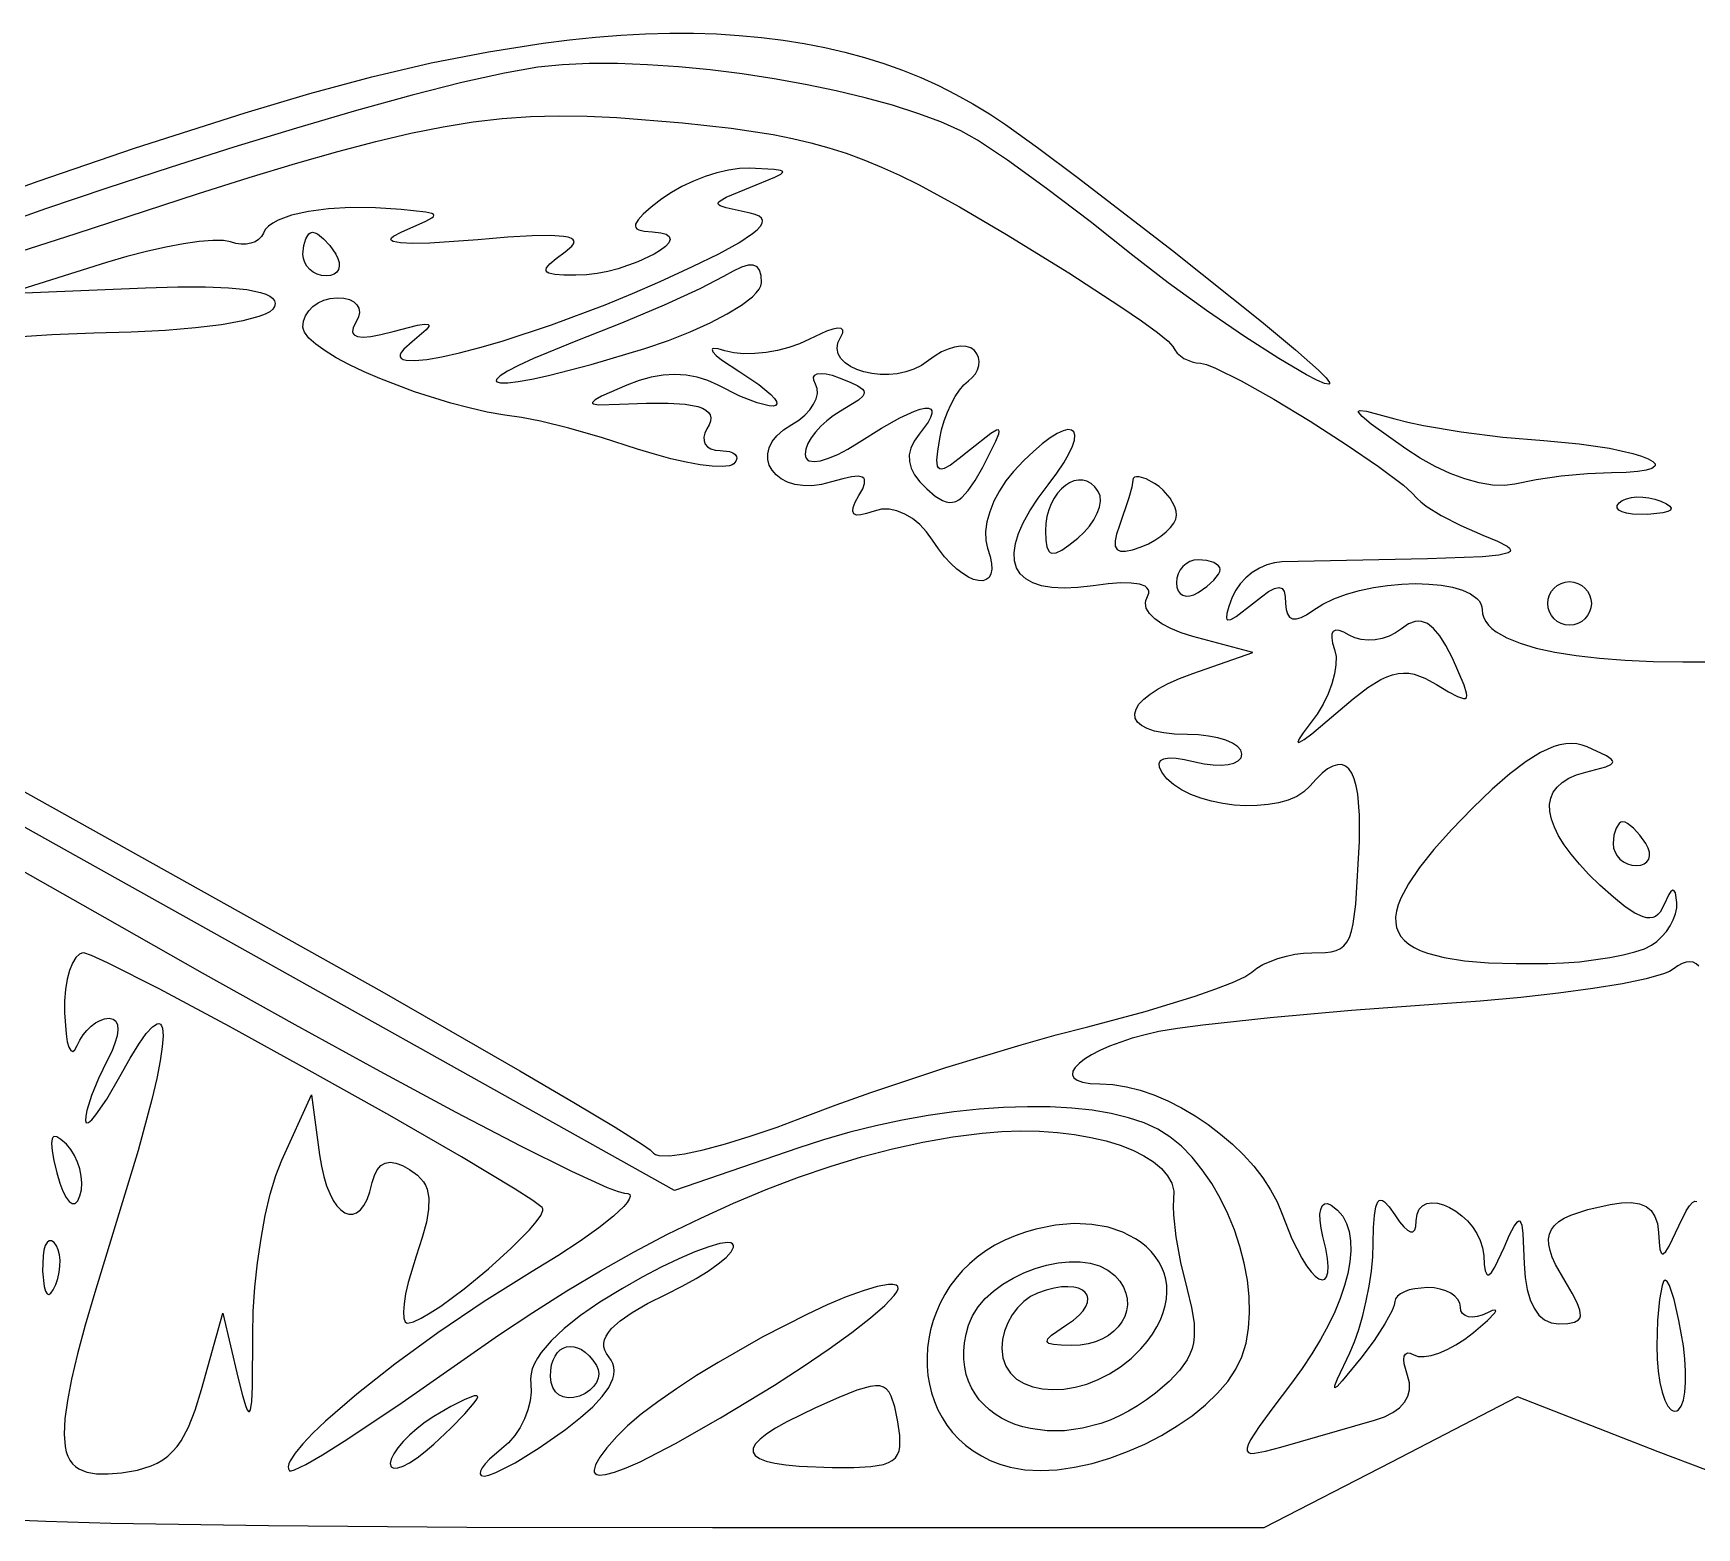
# Model space of a CAD drawing. Header units: millimetres. Extents: x 0.03 to 7.19, y 1.13 to 4.15.
# Drawn here: x 2.83 to 3.677, y 3.279 to 4.039 of the extents above; entities that cross this region are included whole.
import ezdxf

# ---------------------------------------------------------------- set-up
doc = ezdxf.new("R2010")
doc.units = ezdxf.units.MM

msp = doc.modelspace()

# ---------------------------------------------------------------- linework, layer by layer
at = {"flags": 128}
for points in [[(2.810883, 3.956128), (2.832756, 3.96403), (2.881762, 3.980732), (2.938143, 3.998788), (2.97101, 4.008581), (3.002569, 4.01702), (3.032852, 4.024106), (3.061891, 4.029837), (3.089719, 4.034215), (3.103188, 4.035895), (3.116367, 4.037237), (3.129259, 4.038239), (3.141867, 4.038903), (3.154197, 4.039228), (3.166252, 4.039214), (3.178037, 4.03886), (3.189554, 4.038167), (3.200808, 4.037135), (3.211804, 4.035764), (3.222545, 4.034053), (3.233035, 4.032003), (3.243278, 4.029613), (3.253278, 4.026884), (3.263039, 4.023815), (3.272566, 4.020406), (3.281861, 4.016658), (3.29093, 4.012569), (3.299776, 4.008141), (3.308404, 4.003373), (3.316816, 3.998264), (3.325018, 3.992816), (3.341367, 3.981066), (3.362103, 3.965565), (3.40999, 3.928597), (3.45519, 3.8925), (3.472566, 3.878085), (3.484212, 3.867858), (3.488143, 3.863903), (3.489833, 3.861536), (3.489901, 3.860909), (3.489483, 3.860632), (3.487289, 3.86107), (3.483454, 3.862726), (3.478174, 3.865477), (3.464079, 3.873774), (3.446598, 3.884978), (3.427324, 3.898104), (3.40785, 3.912169), (3.389768, 3.926191), (3.368067, 3.94337), (3.345942, 3.960165), (3.325983, 3.97465), (3.310782, 3.984899), (3.302283, 3.989593), (3.292115, 3.994124), (3.280477, 3.998461), (3.267572, 4.00257), (3.253601, 4.006417), (3.238766, 4.00997), (3.223266, 4.013194), (3.207304, 4.016057), (3.191082, 4.018526), (3.1748, 4.020566), (3.158659, 4.022145), (3.142862, 4.023229), (3.127609, 4.023786), (3.113102, 4.023781), (3.099541, 4.023182), (3.087129, 4.021955), (3.070074, 4.019006), (3.048455, 4.014167), (3.023071, 4.007705), (2.994725, 3.999887), (2.964218, 3.990981), (2.932351, 3.981255), (2.899925, 3.970976), (2.867742, 3.960411), (2.836602, 3.949829), (2.807308, 3.939497)], [(2.80019, 3.920742), (2.852087, 3.937413), (2.913831, 3.957498), (2.940135, 3.965761), (2.963823, 3.972917), (2.985214, 3.979023), (3.00463, 3.984138), (3.02239, 3.98832), (3.038817, 3.991628), (3.054229, 3.994121), (3.068949, 3.995856), (3.083296, 3.996892), (3.097591, 3.997288), (3.112156, 3.997102), (3.12731, 3.996392), (3.160671, 3.993635), (3.185425, 3.990886), (3.206849, 3.987633), (3.216648, 3.985702), (3.226016, 3.983507), (3.235087, 3.981001), (3.243995, 3.978139), (3.252875, 3.974874), (3.26186, 3.97116), (3.271084, 3.966951), (3.280681, 3.962202), (3.301529, 3.950895), (3.325476, 3.936872), (3.357203, 3.917345), (3.38374, 3.900076), (3.394194, 3.892874), (3.402308, 3.886938), (3.407736, 3.882503), (3.410129, 3.879802), (3.411088, 3.878092), (3.412393, 3.876497), (3.415811, 3.87379), (3.41992, 3.87196), (3.422088, 3.871462), (3.424254, 3.871288), (3.427233, 3.870659), (3.431812, 3.868868), (3.444846, 3.862375), (3.461508, 3.852964), (3.479949, 3.841788), (3.498319, 3.83), (3.51477, 3.818753), (3.527452, 3.809201), (3.531803, 3.805421), (3.534518, 3.802497), (3.53626, 3.800694), (3.538969, 3.798588), (3.546737, 3.793769), (3.556729, 3.788651), (3.567851, 3.783844), (3.575423, 3.7807), (3.580217, 3.778191), (3.581512, 3.777149), (3.582039, 3.776235), (3.581775, 3.775438), (3.580695, 3.774748), (3.57599, 3.773647), (3.56773, 3.77285), (3.539768, 3.77183), (3.465657, 3.770191), (3.461797, 3.769748), (3.45793, 3.768646), (3.454162, 3.766957), (3.450594, 3.764755), (3.447332, 3.762114), (3.444477, 3.759107), (3.442134, 3.755807), (3.440407, 3.752288), (3.438665, 3.747487), (3.437668, 3.743975), (3.437474, 3.741733), (3.437696, 3.741081), (3.438141, 3.74074), (3.43973, 3.740976), (3.442299, 3.742421), (3.450615, 3.748858), (3.455187, 3.752506), (3.458909, 3.755117), (3.461856, 3.756692), (3.464101, 3.757233), (3.465719, 3.756739), (3.466783, 3.755213), (3.467367, 3.752655), (3.467546, 3.749066), (3.467766, 3.746011), (3.468425, 3.7437), (3.46952, 3.742133), (3.471048, 3.741313), (3.473006, 3.741238), (3.475391, 3.74191), (3.478202, 3.743329), (3.481435, 3.745497), (3.486421, 3.748672), (3.492137, 3.751429), (3.498438, 3.753766), (3.505179, 3.755682), (3.512214, 3.757178), (3.519399, 3.758253), (3.526588, 3.758907), (3.533636, 3.759139), (3.540399, 3.758949), (3.54673, 3.758336), (3.552486, 3.7573), (3.557521, 3.75584), (3.561689, 3.753957), (3.564846, 3.75165), (3.566, 3.750337), (3.566847, 3.748918), (3.567368, 3.747392), (3.567546, 3.74576), (3.56775, 3.743717), (3.568356, 3.741748), (3.569359, 3.739855), (3.570751, 3.738039), (3.572525, 3.7363), (3.574674, 3.73464), (3.580072, 3.73156), (3.586887, 3.728805), (3.595067, 3.726384), (3.604554, 3.724304), (3.615294, 3.722573), (3.627232, 3.721198), (3.640313, 3.720186), (3.65448, 3.719545), (3.669681, 3.719284), (3.685858, 3.719409)], [(2.724248, 3.709772), (2.923101, 3.598983), (3.007719, 3.551524), (3.077945, 3.511274), (3.105377, 3.495181), (3.126469, 3.482483), (3.140306, 3.473712), (3.14422, 3.470965), (3.145976, 3.469399), (3.146977, 3.468602), (3.148673, 3.468111), (3.153989, 3.468006), (3.161608, 3.469009), (3.171212, 3.471043), (3.182486, 3.474033), (3.195113, 3.477901), (3.208775, 3.482572), (3.223157, 3.487969), (3.238897, 3.493923), (3.256454, 3.500183), (3.29466, 3.51287), (3.333059, 3.524533), (3.350857, 3.529514), (3.366935, 3.533677), (3.396046, 3.541406), (3.421473, 3.549214), (3.431949, 3.552863), (3.440478, 3.556191), (3.446717, 3.559083), (3.450324, 3.561427), (3.452852, 3.563406), (3.456, 3.565253), (3.459642, 3.566928), (3.463653, 3.568389), (3.467908, 3.569596), (3.472281, 3.570509), (3.476646, 3.571087), (3.480879, 3.571288), (3.48788, 3.571483), (3.490749, 3.571838), (3.493239, 3.572462), (3.495382, 3.57343), (3.497208, 3.574816), (3.498751, 3.576693), (3.500041, 3.579135), (3.501109, 3.582217), (3.501988, 3.586013), (3.503303, 3.596038), (3.505046, 3.627899), (3.505153, 3.641362), (3.504289, 3.652029), (3.503499, 3.656306), (3.502474, 3.659876), (3.501216, 3.662735), (3.499728, 3.664882), (3.498012, 3.666313), (3.496072, 3.667025), (3.493908, 3.667015), (3.491524, 3.666282), (3.488923, 3.664822), (3.486106, 3.662632), (3.483077, 3.65971), (3.479837, 3.656052), (3.476881, 3.653231), (3.473177, 3.650894), (3.468838, 3.649033), (3.463971, 3.647635), (3.458688, 3.646692), (3.453099, 3.646191), (3.447313, 3.646123), (3.44144, 3.646477), (3.43559, 3.647243), (3.429874, 3.64841), (3.424401, 3.649968), (3.419281, 3.651906), (3.414624, 3.654213), (3.41054, 3.656879), (3.40714, 3.659894), (3.404532, 3.663247), (3.403355, 3.665712), (3.403162, 3.667677), (3.40393, 3.669133), (3.405634, 3.670073), (3.408252, 3.67049), (3.41176, 3.670375), (3.416135, 3.669723), (3.421351, 3.668524), (3.426166, 3.667472), (3.430658, 3.666887), (3.434729, 3.666754), (3.43828, 3.667057), (3.441214, 3.667782), (3.443431, 3.668913), (3.444834, 3.670434), (3.445324, 3.67233), (3.444757, 3.674354), (3.443132, 3.676241), (3.440563, 3.677951), (3.437164, 3.679443), (3.433049, 3.680674), (3.428331, 3.681605), (3.423126, 3.682194), (3.417546, 3.682399), (3.411067, 3.682602), (3.405489, 3.683187), (3.400809, 3.684123), (3.397023, 3.685377), (3.394129, 3.686916), (3.392123, 3.688709), (3.391004, 3.690723), (3.390768, 3.692925), (3.391412, 3.695284), (3.392933, 3.697766), (3.395329, 3.700339), (3.398597, 3.702972), (3.402733, 3.70563), (3.407734, 3.708283), (3.413599, 3.710897), (3.420324, 3.713441), (3.450879, 3.724108), (3.420393, 3.732219), (3.414414, 3.73408), (3.409115, 3.736266), (3.404591, 3.738698), (3.40094, 3.741295), (3.398256, 3.743978), (3.396637, 3.746668), (3.396178, 3.749284), (3.396414, 3.750539), (3.396976, 3.751747), (3.397979, 3.754229), (3.39798, 3.755295), (3.397653, 3.756244), (3.397002, 3.757074), (3.39603, 3.757784), (3.393141, 3.758842), (3.389017, 3.759409), (3.383689, 3.759479), (3.377188, 3.759043), (3.369546, 3.758094), (3.361762, 3.7572), (3.354801, 3.756911), (3.348666, 3.757215), (3.343365, 3.7581), (3.338903, 3.759552), (3.335284, 3.76156), (3.332515, 3.764111), (3.330601, 3.767193), (3.329548, 3.770793), (3.329361, 3.774899), (3.330046, 3.779499), (3.331608, 3.78458), (3.334053, 3.79013), (3.337387, 3.796136), (3.341614, 3.802587), (3.34674, 3.809469), (3.351171, 3.815374), (3.35468, 3.820616), (3.357309, 3.82518), (3.359094, 3.829052), (3.360077, 3.832216), (3.360295, 3.834659), (3.359788, 3.836365), (3.358594, 3.837319), (3.356754, 3.837508), (3.354305, 3.836916), (3.351288, 3.835529), (3.34774, 3.833332), (3.343702, 3.83031), (3.339212, 3.826449), (3.334309, 3.821733), (3.329032, 3.816149), (3.325199, 3.811418), (3.321882, 3.806331), (3.319136, 3.801047), (3.317013, 3.795726), (3.315568, 3.790527), (3.314854, 3.78561), (3.314926, 3.781135), (3.315837, 3.77726), (3.317235, 3.773023), (3.317962, 3.76942), (3.318073, 3.766444), (3.317621, 3.764087), (3.316661, 3.762341), (3.315246, 3.7612), (3.313429, 3.760654), (3.311265, 3.760696), (3.308806, 3.761319), (3.306108, 3.762515), (3.303223, 3.764276), (3.300205, 3.766594), (3.297108, 3.769463), (3.293985, 3.772873), (3.290891, 3.776817), (3.287879, 3.781288), (3.284828, 3.785533), (3.281388, 3.789193), (3.277658, 3.792218), (3.27374, 3.794557), (3.269734, 3.796162), (3.265738, 3.796982), (3.261855, 3.796966), (3.258185, 3.796066), (3.254347, 3.794756), (3.251341, 3.794089), (3.249161, 3.794072), (3.247801, 3.79471), (3.247255, 3.796009), (3.247519, 3.797974), (3.248585, 3.800612), (3.250449, 3.803927), (3.252384, 3.807435), (3.253337, 3.810157), (3.253272, 3.81211), (3.252848, 3.812804), (3.252157, 3.813311), (3.249959, 3.813775), (3.246644, 3.813519), (3.242179, 3.81256), (3.236532, 3.810913), (3.23131, 3.809589), (3.226409, 3.808982), (3.221872, 3.809027), (3.217744, 3.809662), (3.214069, 3.810822), (3.210891, 3.812445), (3.208255, 3.814465), (3.206206, 3.816821), (3.204786, 3.819448), (3.204041, 3.822283), (3.204014, 3.825262), (3.204751, 3.828321), (3.206294, 3.831398), (3.20869, 3.834428), (3.211981, 3.837348), (3.216212, 3.840094), (3.219791, 3.842383), (3.222878, 3.844924), (3.225425, 3.847632), (3.227381, 3.850424), (3.228697, 3.853214), (3.229324, 3.855918), (3.229211, 3.858452), (3.22831, 3.860733), (3.227403, 3.862662), (3.227286, 3.864181), (3.227909, 3.865277), (3.229223, 3.865936), (3.231179, 3.866145), (3.233728, 3.865891), (3.23682, 3.865161), (3.240407, 3.863941), (3.245938, 3.861728), (3.2499, 3.859832), (3.252297, 3.858107), (3.252911, 3.857262), (3.253134, 3.856405), (3.252969, 3.855515), (3.252416, 3.854576), (3.250147, 3.852474), (3.240976, 3.846858), (3.237385, 3.844607), (3.234035, 3.84204), (3.230999, 3.839246), (3.228351, 3.836314), (3.226164, 3.833335), (3.224512, 3.830399), (3.223466, 3.827594), (3.223101, 3.82501), (3.223238, 3.823859), (3.22364, 3.822925), (3.224295, 3.822205), (3.225191, 3.821696), (3.227661, 3.821302), (3.230956, 3.821722), (3.234979, 3.822936), (3.239637, 3.824921), (3.244834, 3.827656), (3.250476, 3.831122), (3.261831, 3.838235), (3.271276, 3.843493), (3.278689, 3.84688), (3.281598, 3.847866), (3.283954, 3.848378), (3.285743, 3.848415), (3.286949, 3.847973), (3.287559, 3.847052), (3.287556, 3.845649), (3.286927, 3.843762), (3.285656, 3.841389), (3.281129, 3.835177), (3.278581, 3.831597), (3.276887, 3.828107), (3.276052, 3.824677), (3.276081, 3.821276), (3.276976, 3.817873), (3.278742, 3.814437), (3.281385, 3.810937), (3.284907, 3.807344), (3.289222, 3.803727), (3.293026, 3.801426), (3.294782, 3.800786), (3.296466, 3.800497), (3.298097, 3.800565), (3.299692, 3.800998), (3.30127, 3.801803), (3.302849, 3.802987), (3.306087, 3.806521), (3.309552, 3.811658), (3.313393, 3.818455), (3.320162, 3.831714), (3.321611, 3.835387), (3.321826, 3.83652), (3.321693, 3.837198), (3.321205, 3.83743), (3.320355, 3.837227), (3.317539, 3.835556), (3.307254, 3.827441), (3.301428, 3.822749), (3.29696, 3.819506), (3.293722, 3.817757), (3.292525, 3.817457), (3.291587, 3.817547), (3.290894, 3.818033), (3.29043, 3.818921), (3.290121, 3.821923), (3.290536, 3.8266), (3.291546, 3.832997), (3.292526, 3.837497), (3.293865, 3.842), (3.295503, 3.846386), (3.297381, 3.850535), (3.299439, 3.854325), (3.301618, 3.857637), (3.303859, 3.86035), (3.306101, 3.862344), (3.308114, 3.864054), (3.309684, 3.865957), (3.310801, 3.867986), (3.311452, 3.87008), (3.311625, 3.872173), (3.311308, 3.874203), (3.31049, 3.876105), (3.309157, 3.877816), (3.307283, 3.87911), (3.304922, 3.879808), (3.30217, 3.879931), (3.299122, 3.879502), (3.295874, 3.87854), (3.29252, 3.877068), (3.289157, 3.875106), (3.285879, 3.872677), (3.282338, 3.8702), (3.278438, 3.868275), (3.274276, 3.866878), (3.269952, 3.865982), (3.265563, 3.865559), (3.261208, 3.865585), (3.256986, 3.866031), (3.252994, 3.866873), (3.249331, 3.868084), (3.246096, 3.869637), (3.243386, 3.871505), (3.241301, 3.873663), (3.239938, 3.876085), (3.239397, 3.878743), (3.239775, 3.881611), (3.241171, 3.884663), (3.242175, 3.886761), (3.24223, 3.888212), (3.241383, 3.88902), (3.239679, 3.889189), (3.237167, 3.888722), (3.233891, 3.887622), (3.22524, 3.883538), (3.220256, 3.881221), (3.214807, 3.879308), (3.209069, 3.877821), (3.203219, 3.876786), (3.197435, 3.876228), (3.191893, 3.876169), (3.186769, 3.876635), (3.18224, 3.877649), (3.178739, 3.878564), (3.176569, 3.878745), (3.175973, 3.878574), (3.175699, 3.878235), (3.176098, 3.87708), (3.177735, 3.875323), (3.18058, 3.873009), (3.189768, 3.866885), (3.199448, 3.860472), (3.2056, 3.855422), (3.207411, 3.853444), (3.208408, 3.85185), (3.208617, 3.850653), (3.208058, 3.849868), (3.206756, 3.849509), (3.204733, 3.849591), (3.198618, 3.851132), (3.189897, 3.854604), (3.178754, 3.860122), (3.173543, 3.862516), (3.168135, 3.86423), (3.162543, 3.865265), (3.15678, 3.865618), (3.150857, 3.865291), (3.144787, 3.864282), (3.138582, 3.862591), (3.132254, 3.860219), (3.119522, 3.854541), (3.116178, 3.852683), (3.114815, 3.851387), (3.114868, 3.850928), (3.115407, 3.850584), (3.117928, 3.850205), (3.128657, 3.850441), (3.142262, 3.850974), (3.153347, 3.85097), (3.162024, 3.850399), (3.1684, 3.849229), (3.17076, 3.84841), (3.172586, 3.84743), (3.173892, 3.846286), (3.174692, 3.844972), (3.174999, 3.843486), (3.174827, 3.841824), (3.17419, 3.839981), (3.173101, 3.837955), (3.171999, 3.835723), (3.171508, 3.833641), (3.171599, 3.831754), (3.172247, 3.830108), (3.173424, 3.828748), (3.175101, 3.82772), (3.177253, 3.827071), (3.179851, 3.826844), (3.18461, 3.826318), (3.186306, 3.825701), (3.187508, 3.824885), (3.188187, 3.823898), (3.188316, 3.822766), (3.187866, 3.821516), (3.18681, 3.820177), (3.185911, 3.819571), (3.184605, 3.819127), (3.180875, 3.818706), (3.17582, 3.818884), (3.169643, 3.819628), (3.162544, 3.82091), (3.154724, 3.822697), (3.146384, 3.824958), (3.137726, 3.827663), (3.119948, 3.8333), (3.102884, 3.838193), (3.088474, 3.841817), (3.078657, 3.843649), (3.070202, 3.844815), (3.061326, 3.846466), (3.052162, 3.848549), (3.042845, 3.851008), (3.024281, 3.856832), (3.0067, 3.863497), (2.998612, 3.867006), (2.99117, 3.87056), (2.984507, 3.874102), (2.978757, 3.877579), (2.974052, 3.880934), (2.970526, 3.884113), (2.968313, 3.887059), (2.96774, 3.888428), (2.967546, 3.889719), (2.967899, 3.892712), (2.968912, 3.895504), (2.970514, 3.898035), (2.972633, 3.900243), (2.975198, 3.902067), (2.97814, 3.903445), (2.981386, 3.904317), (2.984865, 3.904622), (2.988283, 3.904379), (2.991138, 3.903681), (2.993398, 3.90257), (2.995028, 3.901089), (2.995996, 3.89928), (2.996268, 3.897186), (2.995809, 3.894851), (2.994587, 3.892316), (2.993171, 3.8895), (2.992812, 3.887321), (2.993033, 3.886469), (2.993521, 3.885776), (2.995304, 3.884865), (2.998172, 3.884583), (3.002132, 3.884929), (3.007194, 3.885901), (3.013365, 3.887497), (3.025801, 3.890671), (3.029395, 3.891201), (3.031306, 3.89099), (3.031646, 3.890597), (3.031583, 3.89001), (3.030275, 3.888235), (3.023101, 3.882191), (3.018873, 3.878469), (3.017675, 3.876965), (3.017058, 3.875693), (3.017002, 3.874646), (3.017486, 3.873821), (3.018487, 3.87321), (3.019985, 3.872811), (3.024384, 3.872621), (3.030513, 3.873212), (3.038199, 3.87454), (3.047273, 3.876564), (3.057563, 3.879243), (3.068898, 3.882536), (3.094017, 3.890794), (3.121264, 3.901008), (3.135257, 3.906744), (3.149268, 3.912844), (3.165824, 3.920468), (3.179129, 3.927038), (3.189261, 3.932614), (3.196299, 3.937255), (3.198683, 3.939244), (3.200324, 3.941022), (3.20123, 3.942596), (3.201413, 3.943975), (3.200881, 3.945164), (3.199645, 3.946173), (3.197716, 3.947008), (3.195101, 3.947677), (3.182824, 3.950342), (3.179762, 3.951456), (3.179001, 3.952024), (3.178754, 3.952625), (3.179022, 3.953278), (3.179804, 3.954001), (3.182914, 3.955736), (3.195324, 3.960885), (3.207641, 3.96596), (3.210699, 3.967559), (3.211448, 3.968171), (3.211678, 3.968677), (3.211386, 3.96909), (3.210571, 3.969423), (3.20737, 3.969905), (3.194657, 3.97051), (3.189625, 3.970334), (3.18408, 3.969525), (3.178202, 3.968148), (3.172174, 3.966266), (3.166179, 3.963943), (3.160399, 3.961243), (3.155016, 3.95823), (3.150212, 3.954969), (3.144746, 3.950681), (3.140701, 3.947133), (3.138059, 3.944268), (3.136804, 3.942026), (3.136692, 3.941121), (3.13692, 3.94035), (3.137487, 3.939706), (3.13839, 3.939182), (3.141197, 3.938463), (3.145324, 3.938135), (3.149549, 3.93775), (3.152385, 3.936948), (3.153939, 3.935789), (3.154319, 3.934336), (3.153633, 3.932648), (3.151987, 3.930786), (3.14949, 3.928813), (3.146249, 3.926788), (3.137964, 3.922829), (3.127993, 3.919397), (3.122645, 3.918031), (3.117197, 3.91698), (3.111758, 3.916305), (3.106435, 3.916066), (3.100236, 3.916165), (3.095678, 3.916513), (3.092727, 3.917182), (3.091844, 3.91766), (3.09135, 3.918247), (3.09124, 3.91895), (3.09151, 3.91978), (3.093175, 3.921855), (3.096309, 3.924546), (3.100879, 3.927927), (3.104349, 3.930878), (3.105208, 3.932108), (3.105464, 3.933177), (3.105104, 3.934088), (3.104113, 3.934842), (3.102477, 3.935441), (3.100183, 3.935887), (3.093562, 3.936329), (3.084139, 3.936183), (3.0718, 3.935465), (3.056435, 3.934191), (3.032022, 3.932464), (3.023378, 3.932285), (3.017167, 3.932556), (3.013434, 3.933273), (3.012511, 3.933798), (3.012224, 3.934433), (3.012578, 3.935178), (3.013579, 3.936032), (3.017546, 3.938066), (3.030046, 3.94355), (3.033171, 3.945303), (3.033952, 3.945991), (3.034212, 3.946576), (3.033952, 3.947075), (3.033171, 3.947504), (3.030046, 3.948222), (3.017546, 3.949566), (3.004381, 3.950417), (2.991969, 3.950508), (2.980562, 3.949884), (2.97041, 3.948585), (2.961765, 3.946656), (2.954878, 3.944138), (2.952172, 3.942672), (2.949999, 3.941076), (2.948391, 3.939353), (2.947379, 3.93751), (2.946405, 3.935721), (2.944978, 3.934251), (2.943165, 3.933117), (2.941035, 3.932339), (2.938657, 3.931933), (2.936098, 3.931919), (2.933427, 3.932313), (2.930712, 3.933135), (2.927045, 3.933826), (2.921651, 3.933852), (2.914791, 3.933258), (2.906723, 3.932087), (2.897705, 3.930382), (2.887998, 3.928186), (2.877858, 3.925543), (2.867546, 3.922497), (2.817546, 3.906816), (2.887379, 3.909677), (2.903859, 3.910166), (2.917937, 3.910184), (2.929635, 3.909727), (2.938971, 3.908793), (2.945967, 3.90738), (2.948594, 3.906492), (2.950643, 3.905484), (2.952117, 3.904354), (2.953019, 3.903102), (2.953351, 3.901729), (2.953115, 3.900233), (2.952258, 3.898866), (2.950631, 3.89755), (2.948259, 3.896287), (2.945167, 3.895083), (2.936924, 3.892864), (2.926103, 3.890922), (2.912905, 3.889288), (2.897531, 3.887992), (2.880182, 3.887066), (2.86106, 3.886538), (2.839806, 3.88584), (2.819031, 3.884452)], [(2.967546, 3.926844), (2.967931, 3.931158), (2.96898, 3.934691), (2.970534, 3.937078), (2.971451, 3.937728), (2.972435, 3.937955), (2.973559, 3.937728), (2.97488, 3.937078), (2.977917, 3.934691), (2.981157, 3.931158), (2.984212, 3.926844), (2.985352, 3.924612), (2.98595, 3.92253), (2.986028, 3.920643), (2.985605, 3.918997), (2.984701, 3.917637), (2.983337, 3.916609), (2.981534, 3.915959), (2.97931, 3.915733), (2.976946, 3.915959), (2.974741, 3.916609), (2.972743, 3.917637), (2.971001, 3.918997), (2.969561, 3.920643), (2.968474, 3.92253), (2.967786, 3.924612), (2.967546, 3.926844)], [(3.14156, 3.878872), (3.153476, 3.882926), (3.164592, 3.88729), (3.174666, 3.891827), (3.183454, 3.896399), (3.190712, 3.90087), (3.196198, 3.905102), (3.198201, 3.907086), (3.199668, 3.908958), (3.200571, 3.910703), (3.200879, 3.912302), (3.200642, 3.915967), (3.199892, 3.918676), (3.198572, 3.92044), (3.196626, 3.921266), (3.193996, 3.921164), (3.190625, 3.920144), (3.186457, 3.918215), (3.181435, 3.915385), (3.169501, 3.909188), (3.151383, 3.900918), (3.12954, 3.891657), (3.106435, 3.882483), (3.084846, 3.873707), (3.077187, 3.870175), (3.071544, 3.867221), (3.067865, 3.864851), (3.066096, 3.86307), (3.06591, 3.862402), (3.066182, 3.861883), (3.06807, 3.861297), (3.071706, 3.861316), (3.077035, 3.861946), (3.084005, 3.863194), (3.09256, 3.865063), (3.114212, 3.87069), (3.14156, 3.878872)], [(3.528657, 3.827677), (3.511123, 3.840357), (3.506519, 3.844136), (3.504624, 3.846396), (3.504676, 3.847), (3.505385, 3.847277), (3.508753, 3.846919), (3.523101, 3.843052), (3.52966, 3.841353), (3.537672, 3.839652), (3.556811, 3.836425), (3.578037, 3.833738), (3.598865, 3.831955), (3.616976, 3.830356), (3.632251, 3.828101), (3.644135, 3.825454), (3.648632, 3.824066), (3.652074, 3.822679), (3.65439, 3.821326), (3.655512, 3.82004), (3.655604, 3.819432), (3.655371, 3.818854), (3.653896, 3.817801), (3.65102, 3.816914), (3.646671, 3.816226), (3.640782, 3.81577), (3.633282, 3.81558), (3.621105, 3.815075), (3.607794, 3.813813), (3.59496, 3.811982), (3.584212, 3.809774), (3.57897, 3.809069), (3.57286, 3.809327), (3.566073, 3.810489), (3.558799, 3.812491), (3.55123, 3.815273), (3.543556, 3.818772), (3.535968, 3.822928), (3.528657, 3.827677)], [(3.372199, 3.806066), (3.370453, 3.808405), (3.368528, 3.810123), (3.366464, 3.811251), (3.364302, 3.81182), (3.362082, 3.811859), (3.359844, 3.811398), (3.357628, 3.810467), (3.355475, 3.809097), (3.353424, 3.807318), (3.351516, 3.80516), (3.349792, 3.802653), (3.34829, 3.799828), (3.347053, 3.796714), (3.346119, 3.793341), (3.345529, 3.78974), (3.345324, 3.785941), (3.345482, 3.781271), (3.346016, 3.777843), (3.347009, 3.775638), (3.347705, 3.774988), (3.348548, 3.774637), (3.350717, 3.774822), (3.353603, 3.776173), (3.35729, 3.778673), (3.361865, 3.782302), (3.365061, 3.785262), (3.367798, 3.788419), (3.370033, 3.791678), (3.371725, 3.794939), (3.372829, 3.798106), (3.373305, 3.801081), (3.373109, 3.803767), (3.372199, 3.806066)], [(3.41199, 3.794038), (3.411763, 3.79604), (3.411113, 3.798179), (3.408726, 3.802602), (3.405193, 3.806778), (3.403111, 3.808608), (3.400879, 3.810177), (3.396565, 3.812424), (3.393032, 3.813467), (3.391672, 3.813522), (3.390645, 3.813257), (3.389995, 3.812667), (3.389768, 3.811747), (3.389232, 3.808289), (3.387773, 3.802797), (3.382976, 3.788733), (3.381488, 3.78434), (3.380771, 3.780866), (3.38085, 3.778285), (3.381751, 3.776571), (3.383499, 3.775701), (3.386121, 3.775649), (3.389642, 3.77639), (3.394087, 3.777899), (3.397684, 3.779468), (3.401039, 3.781298), (3.404079, 3.783322), (3.406732, 3.785474), (3.408922, 3.787688), (3.410578, 3.789897), (3.411625, 3.792036), (3.41199, 3.794038)], [(3.637212, 3.800219), (3.638859, 3.801449), (3.640971, 3.802365), (3.643461, 3.802965), (3.64624, 3.803245), (3.649223, 3.803201), (3.652322, 3.80283), (3.655449, 3.802129), (3.658518, 3.801094), (3.661304, 3.79981), (3.663026, 3.798626), (3.663698, 3.797554), (3.663334, 3.796609), (3.661948, 3.795806), (3.659553, 3.795158), (3.651796, 3.794385), (3.644058, 3.794572), (3.641062, 3.795043), (3.638728, 3.795734), (3.637116, 3.796621), (3.636286, 3.79768), (3.636298, 3.798887), (3.637212, 3.800219)], [(3.434212, 3.766385), (3.433986, 3.76737), (3.433336, 3.768288), (3.430949, 3.769847), (3.427416, 3.770901), (3.423101, 3.771288), (3.420869, 3.771048), (3.418787, 3.77036), (3.4169, 3.769273), (3.415254, 3.767833), (3.413895, 3.766091), (3.412867, 3.764093), (3.412217, 3.761888), (3.41199, 3.759524), (3.412217, 3.7573), (3.412867, 3.755497), (3.413895, 3.754133), (3.415254, 3.753229), (3.4169, 3.752806), (3.418787, 3.752884), (3.420869, 3.753482), (3.423101, 3.754622), (3.427416, 3.757674), (3.430949, 3.76091), (3.433336, 3.763942), (3.433986, 3.765261), (3.434212, 3.766385)], [(3.600879, 3.749066), (3.601106, 3.751298), (3.601756, 3.75338), (3.602783, 3.755267), (3.604143, 3.756913), (3.605789, 3.758273), (3.607676, 3.7593), (3.609758, 3.75995), (3.61199, 3.760177), (3.614222, 3.75995), (3.616304, 3.7593), (3.618191, 3.758273), (3.619837, 3.756913), (3.621197, 3.755267), (3.622225, 3.75338), (3.622875, 3.751298), (3.623101, 3.749066), (3.622875, 3.746834), (3.622225, 3.744752), (3.621197, 3.742865), (3.619837, 3.741219), (3.618191, 3.739859), (3.616304, 3.738832), (3.614222, 3.738182), (3.61199, 3.737955), (3.609758, 3.738182), (3.607676, 3.738832), (3.605789, 3.739859), (3.604143, 3.741219), (3.602783, 3.742865), (3.601756, 3.744752), (3.601106, 3.746834), (3.600879, 3.749066)], [(3.544365, 3.707788), (3.550481, 3.704073), (3.554998, 3.70167), (3.557985, 3.700695), (3.558927, 3.700779), (3.559511, 3.701262), (3.559747, 3.70216), (3.559644, 3.703486), (3.558451, 3.707482), (3.552365, 3.721247), (3.549101, 3.727622), (3.545941, 3.732653), (3.542839, 3.736368), (3.539745, 3.738793), (3.536612, 3.739958), (3.535015, 3.740076), (3.533391, 3.739889), (3.530033, 3.738615), (3.52649, 3.736163), (3.523505, 3.73407), (3.520206, 3.732436), (3.516702, 3.731273), (3.513101, 3.730594), (3.509514, 3.730412), (3.506049, 3.730741), (3.502815, 3.731594), (3.499921, 3.732983), (3.497099, 3.734524), (3.494796, 3.735342), (3.493021, 3.735447), (3.491785, 3.734847), (3.491098, 3.733554), (3.490968, 3.731576), (3.491405, 3.728924), (3.492421, 3.725608), (3.493171, 3.722055), (3.493163, 3.717863), (3.492449, 3.713187), (3.491079, 3.708182), (3.489104, 3.703002), (3.486575, 3.697801), (3.483543, 3.692734), (3.48006, 3.687955), (3.476449, 3.683299), (3.474351, 3.680164), (3.473758, 3.678546), (3.474024, 3.678305), (3.474662, 3.678443), (3.477055, 3.67985), (3.480929, 3.682765), (3.493087, 3.693108), (3.501886, 3.700601), (3.509453, 3.706321), (3.516064, 3.710347), (3.519096, 3.711748), (3.521992, 3.712755), (3.524786, 3.713378), (3.527512, 3.713625), (3.530205, 3.713508), (3.532898, 3.713035), (3.538424, 3.711064), (3.544365, 3.707788)], [(3.653657, 3.575122), (3.656429, 3.577116), (3.658979, 3.5795), (3.661255, 3.582182), (3.663204, 3.585073), (3.664771, 3.588084), (3.665905, 3.591125), (3.666551, 3.594108), (3.666657, 3.596941), (3.665909, 3.601771), (3.665296, 3.602888), (3.664527, 3.603137), (3.663601, 3.60252), (3.662522, 3.601037), (3.659907, 3.595469), (3.658068, 3.592005), (3.656983, 3.590759), (3.655773, 3.589842), (3.654426, 3.589257), (3.652933, 3.589008), (3.651281, 3.589097), (3.649459, 3.58953), (3.645263, 3.591436), (3.640255, 3.594756), (3.634346, 3.599517), (3.627449, 3.605747), (3.621895, 3.611185), (3.617017, 3.616424), (3.612815, 3.621455), (3.60929, 3.626267), (3.606445, 3.63085), (3.60428, 3.635193), (3.602796, 3.639286), (3.601995, 3.64312), (3.601879, 3.646683), (3.602447, 3.649965), (3.603703, 3.652957), (3.605646, 3.655647), (3.608278, 3.658026), (3.611601, 3.660083), (3.615616, 3.661808), (3.620324, 3.663191), (3.63051, 3.665955), (3.63308, 3.667152), (3.633736, 3.667757), (3.633975, 3.668385), (3.633795, 3.669053), (3.633199, 3.669775), (3.630759, 3.671441), (3.620907, 3.67608), (3.618346, 3.677006), (3.615695, 3.677579), (3.612944, 3.67779), (3.610079, 3.677635), (3.60709, 3.677106), (3.603965, 3.676198), (3.597256, 3.673217), (3.589858, 3.668642), (3.581674, 3.662422), (3.572612, 3.654506), (3.562574, 3.644844), (3.551907, 3.633833), (3.542912, 3.623775), (3.535605, 3.61464), (3.529998, 3.606396), (3.526109, 3.599013), (3.524812, 3.595634), (3.52395, 3.59246), (3.523525, 3.589485), (3.523538, 3.586706), (3.523992, 3.584119), (3.524888, 3.58172), (3.526228, 3.579506), (3.528013, 3.577473), (3.530247, 3.575616), (3.53293, 3.573932), (3.536065, 3.572418), (3.539653, 3.571068), (3.548197, 3.56885), (3.558576, 3.567246), (3.570807, 3.566226), (3.584903, 3.56576), (3.600879, 3.565816), (3.608975, 3.566133), (3.617075, 3.566768), (3.632424, 3.568839), (3.63924, 3.570198), (3.645196, 3.571724), (3.650073, 3.573378), (3.653657, 3.575122)], [(2.817393, 3.617205), (2.866699, 3.589177), (2.916289, 3.561033), (2.963328, 3.534775), (3.006729, 3.510978), (3.045409, 3.490217), (3.078282, 3.473068), (3.104263, 3.460105), (3.122268, 3.451903), (3.127941, 3.449768), (3.131212, 3.449038), (3.13287, 3.448829), (3.133803, 3.448219), (3.134035, 3.447229), (3.133589, 3.445879), (3.132491, 3.444191), (3.130764, 3.442185), (3.12552, 3.437299), (3.11805, 3.431385), (3.108546, 3.424609), (3.097203, 3.417133), (3.084212, 3.409122), (3.059768, 3.39384), (3.036152, 3.377869), (3.014238, 3.361926), (2.994898, 3.346727), (2.979006, 3.33299), (2.972625, 3.326894), (2.967433, 3.321432), (2.96354, 3.316694), (2.961054, 3.312769), (2.960373, 3.31114), (2.960084, 3.309748), (2.960202, 3.308603), (2.96074, 3.307719), (2.961597, 3.307618), (2.963293, 3.30814), (2.96902, 3.310934), (2.977557, 3.315868), (2.988539, 3.32271), (3.016381, 3.341182), (3.049629, 3.364483), (3.067054, 3.376686), (3.084428, 3.388253), (3.101734, 3.399178), (3.118956, 3.409454), (3.136077, 3.419073), (3.153082, 3.428029), (3.169955, 3.436313), (3.186678, 3.44392), (3.203236, 3.450842), (3.219612, 3.457072), (3.23579, 3.462603), (3.251754, 3.467428), (3.267488, 3.47154), (3.282975, 3.474931), (3.298198, 3.477595), (3.313143, 3.479524), (3.323096, 3.480326), (3.332845, 3.480631), (3.342321, 3.480462), (3.35146, 3.479844), (3.360193, 3.478798), (3.368456, 3.477348), (3.37618, 3.475517), (3.383301, 3.473328), (3.389751, 3.470805), (3.395463, 3.467969), (3.400372, 3.464845), (3.404411, 3.461456), (3.407512, 3.457824), (3.409611, 3.453973), (3.41064, 3.449925), (3.410532, 3.445705), (3.41028, 3.44237), (3.410403, 3.437979), (3.411657, 3.42678), (3.414067, 3.413609), (3.417407, 3.399969), (3.419697, 3.390727), (3.420935, 3.38282), (3.421033, 3.375958), (3.420626, 3.372828), (3.419902, 3.369851), (3.418848, 3.36699), (3.417454, 3.36421), (3.4136, 3.358746), (3.408253, 3.35317), (3.401324, 3.347191), (3.396822, 3.34376), (3.392244, 3.340683), (3.387609, 3.337955), (3.382933, 3.335569), (3.378234, 3.333519), (3.373529, 3.331798), (3.364172, 3.329318), (3.355001, 3.32808), (3.346155, 3.328032), (3.337774, 3.329124), (3.333801, 3.330081), (3.329997, 3.331304), (3.326379, 3.332786), (3.322964, 3.334522), (3.319769, 3.336504), (3.316813, 3.338727), (3.314113, 3.341184), (3.311685, 3.343869), (3.309548, 3.346775), (3.307718, 3.349896), (3.306214, 3.353226), (3.305052, 3.356758), (3.304251, 3.360486), (3.303827, 3.364404), (3.303798, 3.368505), (3.304181, 3.372783), (3.304994, 3.377231), (3.306254, 3.381844), (3.308257, 3.38659), (3.311108, 3.391079), (3.314701, 3.395277), (3.318929, 3.399147), (3.323687, 3.402653), (3.32887, 3.405761), (3.33437, 3.408433), (3.340082, 3.410634), (3.345901, 3.412328), (3.35172, 3.41348), (3.357434, 3.414054), (3.362936, 3.414014), (3.368121, 3.413324), (3.372882, 3.411948), (3.377115, 3.409851), (3.380712, 3.406997), (3.383191, 3.404132), (3.38504, 3.40117), (3.386284, 3.398148), (3.386946, 3.395107), (3.387053, 3.392086), (3.386627, 3.389125), (3.385695, 3.386262), (3.38428, 3.383538), (3.382408, 3.380992), (3.380102, 3.378662), (3.377387, 3.37659), (3.374289, 3.374813), (3.370831, 3.373372), (3.367038, 3.372305), (3.362935, 3.371653), (3.358546, 3.371455), (3.353308, 3.371588), (3.34951, 3.371926), (3.347136, 3.372535), (3.346479, 3.372963), (3.346173, 3.373483), (3.346603, 3.374834), (3.348411, 3.376654), (3.356101, 3.381969), (3.359624, 3.384415), (3.362423, 3.386813), (3.364527, 3.389132), (3.365965, 3.391341), (3.366763, 3.393409), (3.366949, 3.395305), (3.366553, 3.397001), (3.365601, 3.398464), (3.364122, 3.399664), (3.362144, 3.40057), (3.359694, 3.401153), (3.356801, 3.401381), (3.353492, 3.401224), (3.349795, 3.400651), (3.345739, 3.399632), (3.341351, 3.398135), (3.337684, 3.3963), (3.334263, 3.393758), (3.331164, 3.390623), (3.328461, 3.38701), (3.326228, 3.383036), (3.324541, 3.378815), (3.323474, 3.374463), (3.323101, 3.370094), (3.32362, 3.365181), (3.32511, 3.360917), (3.327476, 3.357302), (3.330621, 3.354337), (3.334448, 3.352023), (3.338859, 3.35036), (3.343759, 3.349349), (3.349051, 3.34899), (3.354637, 3.349284), (3.360422, 3.350231), (3.366307, 3.351833), (3.372197, 3.35409), (3.377995, 3.357002), (3.383603, 3.36057), (3.388925, 3.364795), (3.393865, 3.369677), (3.397032, 3.373428), (3.399744, 3.377162), (3.402014, 3.38087), (3.403853, 3.384539), (3.405274, 3.38816), (3.406288, 3.39172), (3.406909, 3.395209), (3.407147, 3.398617), (3.407016, 3.401932), (3.406528, 3.405142), (3.405694, 3.408238), (3.404526, 3.411209), (3.403038, 3.414042), (3.401241, 3.416728), (3.399147, 3.419255), (3.396768, 3.421613), (3.394117, 3.42379), (3.391205, 3.425776), (3.38465, 3.429128), (3.3772, 3.431584), (3.368951, 3.433054), (3.360002, 3.433451), (3.350449, 3.432688), (3.340389, 3.430677), (3.3352, 3.429176), (3.329921, 3.42733), (3.324602, 3.425075), (3.319615, 3.422499), (3.314963, 3.419624), (3.310645, 3.416473), (3.306661, 3.413069), (3.303013, 3.409435), (3.2997, 3.405594), (3.296723, 3.401569), (3.294083, 3.397383), (3.29178, 3.393059), (3.289815, 3.38862), (3.288187, 3.384088), (3.286898, 3.379488), (3.285949, 3.374841), (3.285338, 3.370172), (3.285068, 3.365502), (3.285139, 3.360855), (3.28555, 3.356253), (3.286303, 3.35172), (3.287398, 3.347279), (3.288836, 3.342952), (3.290616, 3.338764), (3.29274, 3.334735), (3.295208, 3.33089), (3.29802, 3.327252), (3.301178, 3.323843), (3.30468, 3.320687), (3.308529, 3.317806), (3.312724, 3.315224), (3.317266, 3.312963), (3.322156, 3.311046), (3.327393, 3.309497), (3.334865, 3.308176), (3.342889, 3.30777), (3.351343, 3.30822), (3.360107, 3.309469), (3.369058, 3.311458), (3.378077, 3.314131), (3.387041, 3.317429), (3.395831, 3.321295), (3.404324, 3.325671), (3.4124, 3.330498), (3.419937, 3.33572), (3.426815, 3.341278), (3.432912, 3.347115), (3.438108, 3.353172), (3.442281, 3.359393), (3.44531, 3.365719), (3.447424, 3.372687), (3.448719, 3.38018), (3.449235, 3.388092), (3.449009, 3.396319), (3.44808, 3.404756), (3.446487, 3.413298), (3.444269, 3.42184), (3.441464, 3.43028), (3.438111, 3.43851), (3.434249, 3.446427), (3.429916, 3.453927), (3.425151, 3.460904), (3.419993, 3.467255), (3.414481, 3.472873), (3.408652, 3.477655), (3.402546, 3.481497), (3.395568, 3.484693), (3.387621, 3.487364), (3.378784, 3.489513), (3.369138, 3.491145), (3.358762, 3.492264), (3.347736, 3.492874), (3.33614, 3.492979), (3.324054, 3.492583), (3.311559, 3.491691), (3.298733, 3.490307), (3.285657, 3.488435), (3.272411, 3.486079), (3.259075, 3.483243), (3.245728, 3.479931), (3.232451, 3.476149), (3.219324, 3.471899), (3.156518, 3.450288), (2.87931, 3.605344), (2.778735, 3.661525)], [(3.650879, 3.626844), (3.647824, 3.631158), (3.644584, 3.634691), (3.641547, 3.637078), (3.640226, 3.637728), (3.639101, 3.637955), (3.638118, 3.637728), (3.637201, 3.637078), (3.635646, 3.634691), (3.634597, 3.631158), (3.634212, 3.626844), (3.634452, 3.624612), (3.63514, 3.62253), (3.636228, 3.620643), (3.637667, 3.618997), (3.63941, 3.617637), (3.641408, 3.616609), (3.643613, 3.615959), (3.645976, 3.615733), (3.6482, 3.615959), (3.650004, 3.616609), (3.651368, 3.617637), (3.652271, 3.618997), (3.652695, 3.620643), (3.652617, 3.62253), (3.652019, 3.624612), (3.650879, 3.626844)], [(2.91599, 3.349066), (2.926837, 3.387955), (2.934601, 3.354622), (2.936738, 3.345974), (2.938454, 3.340367), (2.939165, 3.338739), (2.939786, 3.337913), (2.940321, 3.337902), (2.940773, 3.338722), (2.941452, 3.342908), (2.941861, 3.350582), (2.942018, 3.376844), (2.942255, 3.388684), (2.94307, 3.401045), (2.944404, 3.413563), (2.946197, 3.425872), (2.948387, 3.437608), (2.950914, 3.448406), (2.953719, 3.457903), (2.95674, 3.465733), (2.971824, 3.499066), (2.975976, 3.46851), (2.976943, 3.462677), (2.978158, 3.457421), (2.97959, 3.452761), (2.981205, 3.448715), (2.982969, 3.445299), (2.984851, 3.442531), (2.986817, 3.440428), (2.988834, 3.439009), (2.990869, 3.43829), (2.992888, 3.438288), (2.99486, 3.439022), (2.99675, 3.440508), (2.998526, 3.442765), (3.000154, 3.445809), (3.001603, 3.449658), (3.002837, 3.45433), (3.003921, 3.458026), (3.00537, 3.460906), (3.007187, 3.462971), (3.009372, 3.46422), (3.011927, 3.464656), (3.014853, 3.464277), (3.018151, 3.463085), (3.021824, 3.46108), (3.025847, 3.458116), (3.028811, 3.454804), (3.029901, 3.452958), (3.030732, 3.450954), (3.031622, 3.446373), (3.031497, 3.440872), (3.03037, 3.434258), (3.028257, 3.42634), (3.025171, 3.416927), (3.021114, 3.403554), (3.019788, 3.397728), (3.018954, 3.392661), (3.01863, 3.388496), (3.018833, 3.38537), (3.019581, 3.383426), (3.020166, 3.38294), (3.020893, 3.382802), (3.023768, 3.383511), (3.027626, 3.385302), (3.032298, 3.388027), (3.037613, 3.39154), (3.049486, 3.40034), (3.061879, 3.410528), (3.073426, 3.420928), (3.08276, 3.430365), (3.08617, 3.434355), (3.088515, 3.437664), (3.089623, 3.440144), (3.08966, 3.441028), (3.089324, 3.441649), (3.08445, 3.445259), (3.075574, 3.450972), (3.048139, 3.467419), (3.01166, 3.488411), (2.970777, 3.51137), (2.930131, 3.533716), (2.894365, 3.55287), (2.868118, 3.566254), (2.860015, 3.569976), (2.856032, 3.571288), (2.854946, 3.57113), (2.853899, 3.570665), (2.851943, 3.568877), (2.850205, 3.566051), (2.848725, 3.562313), (2.847544, 3.557786), (2.846702, 3.552597), (2.84624, 3.546871), (2.846199, 3.540733), (2.846977, 3.529964), (2.847645, 3.52606), (2.848461, 3.523233), (2.849399, 3.521551), (2.850431, 3.521084), (2.851531, 3.5219), (2.852671, 3.524066), (2.854013, 3.526856), (2.855683, 3.529459), (2.857615, 3.531817), (2.85974, 3.533875), (2.861993, 3.535574), (2.864308, 3.536859), (2.866616, 3.537671), (2.868851, 3.537955), (2.870927, 3.537563), (2.872372, 3.536418), (2.87319, 3.534569), (2.873383, 3.532064), (2.872951, 3.528952), (2.871898, 3.525281), (2.870225, 3.521099), (2.867935, 3.516455), (2.8635, 3.507395), (2.859938, 3.498615), (2.85761, 3.491115), (2.857023, 3.488159), (2.856879, 3.485899), (2.857314, 3.484722), (2.858395, 3.48487), (2.86005, 3.486249), (2.862206, 3.488767), (2.867735, 3.496852), (2.874407, 3.508385), (2.87958, 3.517585), (2.884058, 3.524834), (2.887842, 3.530164), (2.89093, 3.533603), (2.893325, 3.535182), (2.894262, 3.535283), (2.895025, 3.534931), (2.895615, 3.534129), (2.896032, 3.532881), (2.896344, 3.529061), (2.895964, 3.523501), (2.89489, 3.516233), (2.893124, 3.507285), (2.890665, 3.496688), (2.88367, 3.470668), (2.873907, 3.438413), (2.861612, 3.398491), (2.856792, 3.381795), (2.852859, 3.36712), (2.849814, 3.354352), (2.847657, 3.343375), (2.84639, 3.334072), (2.846015, 3.32633), (2.846531, 3.320031), (2.847124, 3.317387), (2.847941, 3.315061), (2.848982, 3.313038), (2.850246, 3.311304), (2.851734, 3.309844), (2.853446, 3.308644), (2.857543, 3.306965), (2.862538, 3.306153), (2.868432, 3.306091), (2.875226, 3.306663), (2.883379, 3.308025), (2.890316, 3.310156), (2.893383, 3.311565), (2.896209, 3.313234), (2.898817, 3.315184), (2.901228, 3.317438), (2.903463, 3.320017), (2.905545, 3.322944), (2.90933, 3.329933), (2.912755, 3.338581), (2.91599, 3.349066)], [(3.677713, 3.564531), (3.676407, 3.565713), (3.67491, 3.566442), (3.673228, 3.566706), (3.671367, 3.566496), (3.669333, 3.565801), (3.667132, 3.56461), (3.664768, 3.562913), (3.662804, 3.561749), (3.659816, 3.560549), (3.651017, 3.558078), (3.638863, 3.555574), (3.623846, 3.553109), (3.606457, 3.550757), (3.587188, 3.548591), (3.56653, 3.546683), (3.544976, 3.545108), (3.501015, 3.541923), (3.459608, 3.538236), (3.42541, 3.534502), (3.412468, 3.53276), (3.403074, 3.531177), (3.396071, 3.529611), (3.389519, 3.527827), (3.377965, 3.523782), (3.373063, 3.521608), (3.36881, 3.519393), (3.365257, 3.517181), (3.362454, 3.515014), (3.36045, 3.512937), (3.359295, 3.510995), (3.359039, 3.509231), (3.359732, 3.507689), (3.361424, 3.506413), (3.364164, 3.505447), (3.368003, 3.504835), (3.37299, 3.504622), (3.37965, 3.504241), (3.386511, 3.503133), (3.393505, 3.501346), (3.400565, 3.498927), (3.407623, 3.495925), (3.414611, 3.492389), (3.421461, 3.488367), (3.428107, 3.483908), (3.434479, 3.479059), (3.440511, 3.47387), (3.446134, 3.468388), (3.451281, 3.462663), (3.455885, 3.456741), (3.459876, 3.450673), (3.463189, 3.444506), (3.465754, 3.438288), (3.470757, 3.425651), (3.47578, 3.415826), (3.478188, 3.41203), (3.480469, 3.40901), (3.482578, 3.40679), (3.484471, 3.405396), (3.486104, 3.404851), (3.487432, 3.405179), (3.488412, 3.406405), (3.488998, 3.408554), (3.489148, 3.411649), (3.488816, 3.415715), (3.487959, 3.420777), (3.486532, 3.426858), (3.485571, 3.431199), (3.485071, 3.435002), (3.485016, 3.438203), (3.485388, 3.440734), (3.486169, 3.442532), (3.487342, 3.443531), (3.48889, 3.443666), (3.490796, 3.442872), (3.494011, 3.440369), (3.496588, 3.437264), (3.498537, 3.433594), (3.499865, 3.429398), (3.500582, 3.424717), (3.500696, 3.419589), (3.500217, 3.414054), (3.499152, 3.408149), (3.49751, 3.401916), (3.4953, 3.395392), (3.492531, 3.388616), (3.489212, 3.381629), (3.48535, 3.374469), (3.480956, 3.367176), (3.476036, 3.359787), (3.470601, 3.352344), (3.461003, 3.339672), (3.454065, 3.330139), (3.44973, 3.323403), (3.44852, 3.320977), (3.447938, 3.319123), (3.447978, 3.317798), (3.448632, 3.316959), (3.449893, 3.316563), (3.451754, 3.316568), (3.457244, 3.317611), (3.465046, 3.319747), (3.512782, 3.333399), (3.517807, 3.335142), (3.522044, 3.337265), (3.52547, 3.339737), (3.52806, 3.342526), (3.52979, 3.345599), (3.530637, 3.348925), (3.530578, 3.352471), (3.529587, 3.356205), (3.527904, 3.362054), (3.527709, 3.364277), (3.527929, 3.365976), (3.528551, 3.367107), (3.529562, 3.367627), (3.530949, 3.367493), (3.532699, 3.366663), (3.535006, 3.365851), (3.53799, 3.36577), (3.541527, 3.366374), (3.545492, 3.367615), (3.549759, 3.369447), (3.554204, 3.371823), (3.558703, 3.374698), (3.563129, 3.378024), (3.57022, 3.38412), (3.57394, 3.388057), (3.574462, 3.389113), (3.574053, 3.389503), (3.572683, 3.389186), (3.570324, 3.388122), (3.567534, 3.386909), (3.564931, 3.38617), (3.562572, 3.385893), (3.560515, 3.386064), (3.558815, 3.386673), (3.557531, 3.387706), (3.556718, 3.389151), (3.556435, 3.390997), (3.556095, 3.39299), (3.55512, 3.394849), (3.553578, 3.396533), (3.551539, 3.398002), (3.54907, 3.399215), (3.546239, 3.400131), (3.543116, 3.400711), (3.539768, 3.400913), (3.533297, 3.40035), (3.530466, 3.399691), (3.527997, 3.398818), (3.525958, 3.39776), (3.524416, 3.396548), (3.523442, 3.39521), (3.523101, 3.393774), (3.522749, 3.391903), (3.521737, 3.389306), (3.518023, 3.382406), (3.512525, 3.374017), (3.50581, 3.36508), (3.496313, 3.353415), (3.493737, 3.350595), (3.492532, 3.349823), (3.492639, 3.351126), (3.494001, 3.354533), (3.500254, 3.367774), (3.502616, 3.373288), (3.504825, 3.379666), (3.506833, 3.386681), (3.508591, 3.394104), (3.510051, 3.401709), (3.511164, 3.409267), (3.511882, 3.416549), (3.512157, 3.42333), (3.51232, 3.431463), (3.512744, 3.437681), (3.51347, 3.442042), (3.514541, 3.444601), (3.515218, 3.445222), (3.515997, 3.445415), (3.516883, 3.445185), (3.517882, 3.444541), (3.520236, 3.442035), (3.523101, 3.437955), (3.525521, 3.434442), (3.527667, 3.431814), (3.529525, 3.430074), (3.531082, 3.429226), (3.532325, 3.429273), (3.53324, 3.43022), (3.533813, 3.432071), (3.534032, 3.43483), (3.534451, 3.438231), (3.535544, 3.440806), (3.537217, 3.442602), (3.539374, 3.443669), (3.54192, 3.444056), (3.54476, 3.443811), (3.547798, 3.442983), (3.550938, 3.44162), (3.554086, 3.439771), (3.557146, 3.437485), (3.560023, 3.434811), (3.562622, 3.431797), (3.564846, 3.428491), (3.566602, 3.424944), (3.567793, 3.421202), (3.568324, 3.417316), (3.568637, 3.412684), (3.569147, 3.409485), (3.569895, 3.407737), (3.570371, 3.407411), (3.570923, 3.407453), (3.572271, 3.408651), (3.573982, 3.411345), (3.578657, 3.421288), (3.581501, 3.427695), (3.583742, 3.432101), (3.58546, 3.434444), (3.586147, 3.434821), (3.586733, 3.434658), (3.587228, 3.433947), (3.587642, 3.43268), (3.588266, 3.428446), (3.588976, 3.412955), (3.589436, 3.406047), (3.590426, 3.39996), (3.59193, 3.394724), (3.593929, 3.39037), (3.596406, 3.386929), (3.599342, 3.384433), (3.602718, 3.382913), (3.606518, 3.382399), (3.611095, 3.382596), (3.614443, 3.383268), (3.61658, 3.384537), (3.6172, 3.385434), (3.617523, 3.386526), (3.617292, 3.389357), (3.615903, 3.393151), (3.613375, 3.398032), (3.609726, 3.404122), (3.604899, 3.412625), (3.603224, 3.416343), (3.60206, 3.419734), (3.601419, 3.422823), (3.601315, 3.42563), (3.601761, 3.42818), (3.60277, 3.430493), (3.604355, 3.432593), (3.60653, 3.434503), (3.609307, 3.436244), (3.612701, 3.43784), (3.621389, 3.440685), (3.632699, 3.443219), (3.638467, 3.444056), (3.643414, 3.444174), (3.647563, 3.443558), (3.65094, 3.442194), (3.653569, 3.440069), (3.655474, 3.437168), (3.65668, 3.433477), (3.657212, 3.428983), (3.65752, 3.423979), (3.657999, 3.420491), (3.658705, 3.418537), (3.65916, 3.41814), (3.659692, 3.418134), (3.661015, 3.4193), (3.662728, 3.422055), (3.667546, 3.432399), (3.671312, 3.439981), (3.673005, 3.442527), (3.674513, 3.444196), (3.675795, 3.44495), (3.676809, 3.444753)], [(2.847185, 3.473858), (2.844413, 3.476358), (2.842273, 3.477659), (2.840757, 3.477744), (2.840232, 3.477324), (2.83986, 3.476594), (2.839575, 3.474191), (2.839898, 3.470518), (2.84082, 3.465556), (2.842337, 3.459288), (2.843852, 3.454127), (2.845433, 3.449942), (2.84704, 3.446773), (2.848633, 3.444658), (2.850172, 3.443638), (2.851619, 3.443751), (2.852932, 3.445038), (2.854074, 3.447538), (2.854808, 3.450709), (2.85503, 3.454129), (2.854769, 3.457691), (2.854051, 3.461286), (2.852906, 3.464809), (2.851361, 3.46815), (2.849444, 3.471202), (2.847185, 3.473858)], [(2.840921, 3.42383), (2.839589, 3.424745), (2.838382, 3.424758), (2.837323, 3.42393), (2.836436, 3.422319), (2.835745, 3.419986), (2.835274, 3.41699), (2.835087, 3.409247), (2.83586, 3.401491), (2.836508, 3.399099), (2.837311, 3.397715), (2.838256, 3.397354), (2.839328, 3.398028), (2.840512, 3.399751), (2.841796, 3.402538), (2.842831, 3.405602), (2.843532, 3.408726), (2.843903, 3.411823), (2.843947, 3.414804), (2.843667, 3.417583), (2.843067, 3.420071), (2.842151, 3.422183), (2.840921, 3.42383)], [(3.101087, 3.32876), (3.108765, 3.334741), (3.115006, 3.340283), (3.119825, 3.345411), (3.123237, 3.350149), (3.125257, 3.354523), (3.12575, 3.356581), (3.1259, 3.358557), (3.12571, 3.360455), (3.125181, 3.362276), (3.124316, 3.364025), (3.123115, 3.365705), (3.121913, 3.367393), (3.121097, 3.3691), (3.120671, 3.370832), (3.120639, 3.372592), (3.121005, 3.374385), (3.121773, 3.376217), (3.122948, 3.37809), (3.124534, 3.38001), (3.128954, 3.38401), (3.135066, 3.388252), (3.142905, 3.392772), (3.152504, 3.397608), (3.160408, 3.401569), (3.167529, 3.40552), (3.173728, 3.409354), (3.178869, 3.412967), (3.182813, 3.416254), (3.185422, 3.41911), (3.18656, 3.421429), (3.186533, 3.422355), (3.186087, 3.423108), (3.185175, 3.423613), (3.183783, 3.423809), (3.17968, 3.423317), (3.174006, 3.421726), (3.166992, 3.419127), (3.158866, 3.415613), (3.149859, 3.411278), (3.140199, 3.406212), (3.130115, 3.40051), (3.11861, 3.393432), (3.108712, 3.386627), (3.10043, 3.380102), (3.093768, 3.373866), (3.088734, 3.367925), (3.086829, 3.365067), (3.085334, 3.362286), (3.084249, 3.359582), (3.083575, 3.356955), (3.083312, 3.354408), (3.083462, 3.351941), (3.083679, 3.347738), (3.083182, 3.343283), (3.082031, 3.338712), (3.080289, 3.33416), (3.078015, 3.329762), (3.075271, 3.325656), (3.072117, 3.321976), (3.068615, 3.318858), (3.062417, 3.313574), (3.060216, 3.311243), (3.058662, 3.309194), (3.057793, 3.307486), (3.057645, 3.306174), (3.058254, 3.305316), (3.059657, 3.304969), (3.062088, 3.305391), (3.065644, 3.306737), (3.07545, 3.311813), (3.087717, 3.319414), (3.101087, 3.32876)], [(3.669907, 3.371288), (3.667674, 3.384231), (3.665197, 3.39483), (3.66278, 3.401991), (3.661689, 3.403941), (3.660726, 3.404622), (3.659864, 3.403941), (3.65906, 3.401991), (3.657695, 3.39483), (3.656773, 3.384231), (3.656435, 3.371288), (3.656622, 3.364592), (3.657158, 3.358345), (3.658006, 3.352685), (3.659129, 3.347747), (3.660489, 3.343668), (3.662048, 3.340585), (3.663769, 3.338635), (3.664679, 3.338128), (3.665615, 3.337955), (3.666526, 3.338128), (3.667362, 3.338635), (3.668798, 3.340585), (3.669905, 3.343668), (3.670667, 3.347747), (3.671066, 3.352685), (3.671084, 3.358345), (3.670703, 3.364592), (3.669907, 3.371288)], [(3.207393, 3.351302), (3.222094, 3.360766), (3.235319, 3.369759), (3.246813, 3.378072), (3.256322, 3.385497), (3.26359, 3.391825), (3.268364, 3.396849), (3.269735, 3.398807), (3.270388, 3.40036), (3.270289, 3.401483), (3.269407, 3.402149), (3.267674, 3.40247), (3.265468, 3.402453), (3.259753, 3.401472), (3.252501, 3.399335), (3.243952, 3.396172), (3.234344, 3.392111), (3.223917, 3.387282), (3.20156, 3.375839), (3.178794, 3.362875), (3.167855, 3.356146), (3.157532, 3.349425), (3.148063, 3.342841), (3.139687, 3.336523), (3.132643, 3.330602), (3.127171, 3.325205), (3.122158, 3.319377), (3.118583, 3.314578), (3.116424, 3.310798), (3.115661, 3.308033), (3.115795, 3.307028), (3.11627, 3.306273), (3.117083, 3.305769), (3.118231, 3.305513), (3.121522, 3.305745), (3.12612, 3.306962), (3.132005, 3.309157), (3.139155, 3.312322), (3.157161, 3.321537), (3.179965, 3.334549), (3.207393, 3.351302)], [(3.093462, 3.355677), (3.093622, 3.358792), (3.094081, 3.361569), (3.094813, 3.364002), (3.09579, 3.366084), (3.096987, 3.367809), (3.098375, 3.369171), (3.099927, 3.370162), (3.101617, 3.370776), (3.103417, 3.371007), (3.1053, 3.370848), (3.107239, 3.370293), (3.109207, 3.369335), (3.111176, 3.367968), (3.11312, 3.366184), (3.115012, 3.363979), (3.116824, 3.361344), (3.117755, 3.359229), (3.118043, 3.357033), (3.117721, 3.35482), (3.116825, 3.352653), (3.115391, 3.350596), (3.113454, 3.348715), (3.11105, 3.347072), (3.108212, 3.345733), (3.10525, 3.344915), (3.102486, 3.344767), (3.099981, 3.345249), (3.097796, 3.346319), (3.095991, 3.347938), (3.094627, 3.350065), (3.093764, 3.352658), (3.093462, 3.355677)], [(4.255366, 3.288868), (4.175041, 3.288537), (4.073699, 3.288594), (3.960593, 3.288875), (3.874406, 3.289448), (3.810397, 3.290638), (3.785228, 3.291566), (3.763825, 3.292771), (3.745597, 3.294293), (3.72995, 3.296174), (3.716291, 3.298453), (3.704029, 3.301172), (3.69257, 3.304371), (3.681322, 3.308092), (3.657087, 3.31726), (3.585518, 3.34526), (3.521004, 3.311983), (3.456476, 3.278719), (3.175907, 3.278705), (3.050961, 3.278901), (2.949924, 3.279592), (2.869797, 3.280919), (2.836636, 3.281865), (2.807577, 3.283023)], [(3.056435, 3.34533), (3.055981, 3.345833), (3.054681, 3.345756), (3.049907, 3.344023), (3.042841, 3.340453), (3.034212, 3.335372), (3.029748, 3.332379), (3.025584, 3.329185), (3.02181, 3.32589), (3.018518, 3.32259), (3.015799, 3.319386), (3.013744, 3.316375), (3.012444, 3.313657), (3.01199, 3.31133), (3.012444, 3.309701), (3.013744, 3.308974), (3.015799, 3.309108), (3.018518, 3.310064), (3.02181, 3.311801), (3.025584, 3.314277), (3.029748, 3.317453), (3.034212, 3.321288), (3.042841, 3.329404), (3.049907, 3.336642), (3.054681, 3.342214), (3.055981, 3.344128), (3.056435, 3.34533)], [(3.270212, 3.332635), (3.268618, 3.340212), (3.266849, 3.34573), (3.265763, 3.347739), (3.264471, 3.349262), (3.262919, 3.350306), (3.261053, 3.35088), (3.258818, 3.350995), (3.25616, 3.350658), (3.249361, 3.348669), (3.240222, 3.344984), (3.22831, 3.339677), (3.213684, 3.332562), (3.208045, 3.329388), (3.203523, 3.326464), (3.200119, 3.323786), (3.197835, 3.32135), (3.196672, 3.319151), (3.196631, 3.317184), (3.197713, 3.315446), (3.199919, 3.313932), (3.203251, 3.312638), (3.20771, 3.31156), (3.213297, 3.310693), (3.220013, 3.310033), (3.236837, 3.309316), (3.247918, 3.309299), (3.256546, 3.309788), (3.262963, 3.310947), (3.265416, 3.311831), (3.267405, 3.312944), (3.268961, 3.314309), (3.270113, 3.315945), (3.27089, 3.317874), (3.271324, 3.320117), (3.271277, 3.325625), (3.270212, 3.332635)]]:
    msp.add_lwpolyline(points, dxfattribs=at)

doc.saveas('drawing.dxf')
